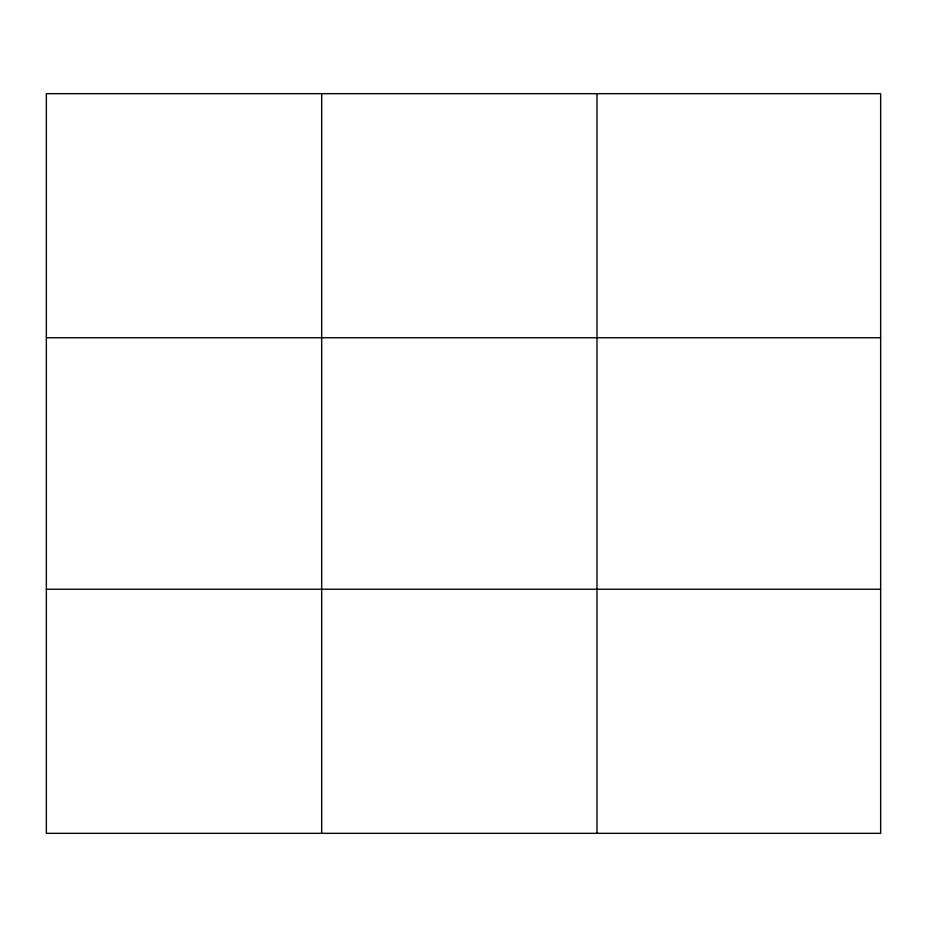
<?xml version="1.0" encoding="UTF-8"?>
<svg xmlns="http://www.w3.org/2000/svg" width="927" height="927" viewBox="0 0 927 927"><rect width="100%" height="100%" fill="white"/><g stroke="black" fill="none" stroke-linecap="round" stroke-linejoin="round"><path stroke-width="1.39" d="M321.669 93.662L321.669 833.338M596.988 93.662L596.988 833.338M46.35 337.752L880.65 337.752M46.35 589.248L880.65 589.248M880.65 751.971L880.65 833.338L46.35 833.338L46.35 93.662L880.65 93.662L880.65 751.971"/></g></svg>
